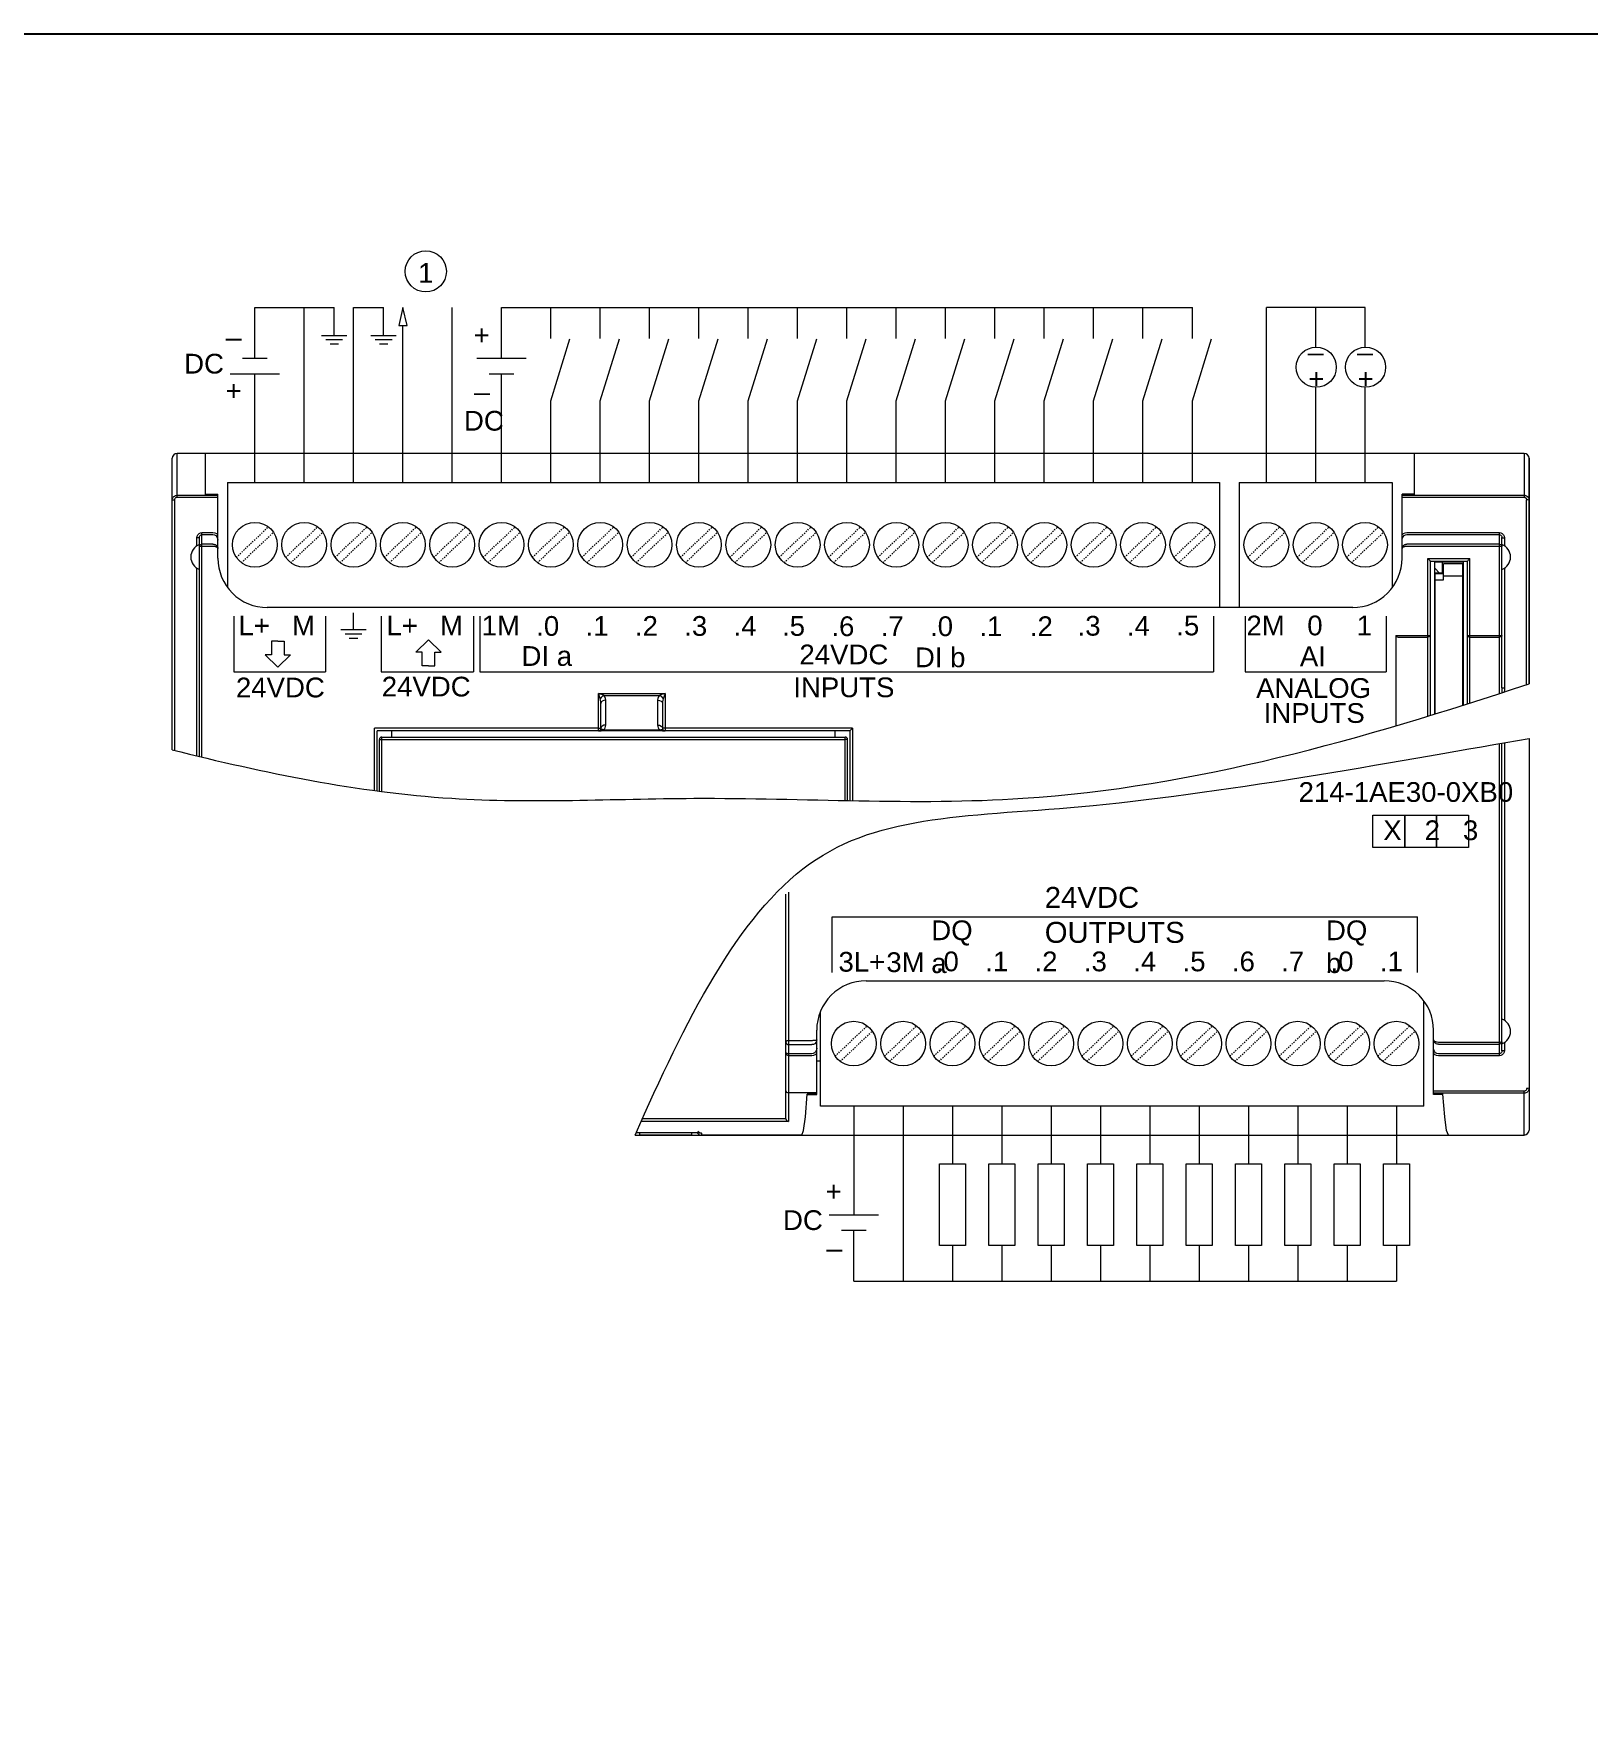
# Model space of a CAD drawing. Header units: inches. Extents: x 57 to 2760, y -193 to 2149.
# Drawn here: x 777.3 to 903.3, y 1878.4 to 2015.4 of the extents above; entities that cross this region are included whole.
import ezdxf

# ---------------------------------------------------------------- set-up
doc = ezdxf.new("R2010")
doc.units = ezdxf.units.IN
doc.header["$MEASUREMENT"] = 0
doc.linetypes.add('DOT', pattern=[0.2, 0.1, -0.1])
doc.layers.add('Wiring', color=7, linetype='Continuous')
doc.styles.get("Standard").update_dxf_attribs({"font": 'arial.ttf'})

msp = doc.modelspace()

# ---------------------------------------------------------------- linework, layer by layer
at = {"color": 7, "linetype": 'Continuous', "lineweight": 0}
for p, q in [((788.48332, 1957.34449), (788.48332, 1980.9751)), ((788.88332, 1977.82042), (788.88332, 1981.3751)), ((898.08332, 1981.3751), (788.88332, 1981.3751)), ((791.18332, 1978.05153), (791.18332, 1981.3751)), ((889.18332, 1978.05153), (889.18332, 1981.3751)), ((898.08332, 1981.3751), (898.08332, 1977.82042)), ((898.48332, 1980.9751), (898.48332, 1962.69975)), ((898.48332, 1962.69975), (898.48332, 1980.9751)), ((788.88333, 1977.98015), (792.18332, 1977.98015)), ((791.18332, 1978.07811), (792.18332, 1978.07811)), ((792.18332, 1978.05153), (791.18332, 1978.05153)), ((792.18332, 1972.8751), (792.18332, 1978.07811)), ((792.97332, 1979.0251), (792.97332, 1970.48849)), ((792.97332, 1979.0251), (873.39332, 1979.0251)), ((873.39332, 1979.0251), (873.39332, 1968.8751)), ((874.97332, 1979.0251), (874.97332, 1968.8751)), ((874.97332, 1979.0251), (887.39332, 1979.0251)), ((887.39332, 1979.0251), (887.39332, 1970.48849)), ((888.18332, 1972.8751), (888.18332, 1978.07811)), ((889.18332, 1978.07811), (888.18332, 1978.07811)), ((889.18332, 1978.05153), (888.18332, 1978.05153)), ((888.18332, 1977.98015), (898.08332, 1977.98015)), ((788.68332, 1957.29451), (788.68332, 1977.60332)), ((788.88332, 1977.82042), (792.18332, 1977.82042)), ((888.18332, 1977.82042), (898.08332, 1977.82042)), ((898.28332, 1962.63325), (898.28332, 1977.60332)), ((790.48332, 1973.87314), (790.48332, 1974.51761)), ((790.68332, 1956.80355), (790.68332, 1974.54776)), ((790.88332, 1956.75541), (790.88332, 1974.94908)), ((790.88332, 1974.94908), (791.78332, 1974.94908)), ((790.88332, 1974.7865), (791.78332, 1974.7865)), ((791.78332, 1974.01078), (790.88332, 1974.01078)), ((791.78332, 1973.83794), (790.88332, 1973.83794)), ((888.58332, 1974.94908), (896.08332, 1974.94908)), ((888.58332, 1974.7865), (896.08332, 1974.7865)), ((896.08332, 1974.01078), (888.58332, 1974.01078)), ((896.08332, 1973.83794), (888.58332, 1973.83985)), ((896.08332, 1961.9084), (896.08332, 1974.94908)), ((896.28332, 1962.37974), (896.28332, 1974.54776)), ((896.48332, 1974.51761), (896.48332, 1973.87314)), ((890.28332, 1972.84497), (893.68332, 1972.84497)), ((890.28332, 1960.06961), (890.28332, 1972.84497)), ((890.48332, 1966.79441), (890.48332, 1972.62609)), ((890.48332, 1972.6251), (893.48332, 1972.6251)), ((890.48332, 1972.6251), (893.48332, 1972.6251)), ((890.83332, 1972.5751), (890.78332, 1972.6251)), ((890.83332, 1972.5751), (893.13332, 1972.5751)), ((890.83332, 1960.23871), (890.83332, 1972.5751)), ((891.43332, 1972.5751), (891.43332, 1971.6751)), ((893.10832, 1972.4251), (891.55832, 1972.4251)), ((891.55832, 1971.1251), (891.55832, 1972.4251)), ((893.10832, 1960.95059), (893.10832, 1972.4251)), ((893.13332, 1972.5751), (893.18332, 1972.6251)), ((893.13332, 1972.5751), (893.13332, 1960.95852)), ((893.48332, 1961.06974), (893.48332, 1972.62609)), ((893.68332, 1961.13348), (893.68332, 1972.84497)), ((790.48332, 1956.85188), (790.48332, 1972.07707)), ((891.23332, 1971.6751), (890.83332, 1972.0751)), ((891.43332, 1971.6751), (890.83332, 1971.6751)), ((890.85832, 1971.6251), (891.55832, 1971.6251)), ((890.85832, 1971.6251), (891.55832, 1971.6251)), ((890.85832, 1960.24643), (890.85832, 1971.6251)), ((890.85832, 1971.1251), (891.55832, 1971.1251)), ((893.10832, 1971.4251), (891.55832, 1971.4251)), ((896.48332, 1972.07707), (896.48332, 1962.36174)), ((884.18332, 1968.8751), (796.18335, 1968.8751)), ((803.17982, 1967.08555), (803.17982, 1968.45055)), ((802.15607, 1967.08555), (804.20357, 1967.08555)), ((802.49732, 1966.7443), (803.86232, 1966.7443)), ((802.83857, 1966.40305), (803.52107, 1966.40305)), ((887.68332, 1966.60631), (887.68332, 1959.28757)), ((887.87647, 1966.61911), (890.27647, 1966.61911)), ((887.87647, 1966.48013), (890.27647, 1966.48013)), ((890.48332, 1960.13096), (890.48332, 1966.79441)), ((893.68332, 1966.61911), (896.08332, 1966.61911)), ((893.68332, 1966.48013), (896.08332, 1966.48013)), ((823.03332, 1958.8751), (823.03332, 1961.91143)), ((823.13959, 1961.59128), (823.03332, 1961.91143)), ((823.18188, 1961.86155), (823.03332, 1961.91143)), ((823.03332, 1961.91143), (828.43332, 1961.91143)), ((823.1816, 1961.463), (823.13959, 1961.59128)), ((823.30119, 1961.82077), (823.18188, 1961.86155)), ((823.39856, 1961.78688), (823.30119, 1961.82077)), ((823.47815, 1961.7586), (823.39856, 1961.78688)), ((823.47815, 1961.7586), (827.98849, 1961.7586)), ((828.06518, 1961.78586), (827.98849, 1961.7586)), ((828.16111, 1961.81927), (828.06518, 1961.78586)), ((828.28215, 1961.86067), (828.16111, 1961.81927)), ((828.43332, 1961.91143), (828.28215, 1961.86067)), ((828.36159, 1961.69589), (828.28504, 1961.463)), ((828.43332, 1961.91143), (828.36159, 1961.69589)), ((828.43332, 1961.91143), (828.43332, 1958.8751)), ((823.23332, 1959.0751), (823.23332, 1961.08913)), ((823.63332, 1959.35103), (823.63332, 1961.36506)), ((827.83332, 1961.36506), (827.83332, 1959.35103)), ((828.23332, 1961.08913), (828.23332, 1959.0751)), ((804.88332, 1954.03757), (804.88332, 1959.08862)), ((823.03332, 1959.08862), (804.88332, 1959.08862)), ((805.08332, 1954.0108), (805.08332, 1958.87556)), ((805.08332, 1954.0108), (805.08332, 1958.87556)), ((843.43332, 1958.8751), (805.08332, 1958.8751)), ((806.28332, 1958.3751), (806.28332, 1958.8751)), ((828.43332, 1958.8751), (823.03332, 1958.8751)), ((823.25145, 1958.97728), (823.17812, 1958.93714)), ((823.24631, 1958.88813), (823.30851, 1958.89738)), ((827.99894, 1958.93714), (823.46771, 1958.93714)), ((828.2152, 1958.97728), (828.28853, 1958.93714)), ((828.328, 1958.87821), (828.43332, 1958.8751)), ((843.63332, 1959.08862), (828.43332, 1959.08862)), ((842.23332, 1958.3751), (842.23332, 1958.8751)), ((843.43332, 1953.22167), (843.43332, 1958.87556)), ((843.63332, 1959.08862), (843.63332, 1953.21797)), ((805.28332, 1953.98444), (805.28332, 1958.1751)), ((805.48332, 1953.9585), (805.48332, 1958.3751)), ((805.48332, 1958.3751), (843.03332, 1958.3751)), ((805.48332, 1958.3751), (843.03332, 1958.3751)), ((805.48332, 1958.18819), (843.03332, 1958.18819)), ((843.03332, 1953.2293), (843.03332, 1958.3751)), ((843.23332, 1953.22545), (843.23332, 1958.1751)), ((896.08332, 1932.53944), (896.08332, 1957.84968)), ((896.28332, 1932.94076), (896.28332, 1957.88466)), ((896.48332, 1957.91961), (896.48332, 1935.41146)), ((898.48332, 1958.2675), (898.48332, 1929.91847)), ((838.23332, 1927.44712), (838.23332, 1945.63737)), ((838.43332, 1945.80731), (838.43332, 1927.21913)), ((844.73332, 1938.61342), (886.73329, 1938.61342)), ((889.94332, 1928.46342), (889.94332, 1937.00003)), ((841.03332, 1928.46342), (841.03332, 1936.13329)), ((840.73332, 1933.82842), (840.73332, 1934.61342)), ((840.73332, 1929.41042), (840.73332, 1934.61342)), ((890.73332, 1929.41042), (890.73332, 1934.61342)), ((838.43332, 1933.78787), (840.33332, 1933.78787)), ((838.43332, 1933.44205), (840.33332, 1933.44205)), ((840.33323, 1932.70202), (838.43332, 1932.70202)), ((891.13332, 1933.65059), (896.08332, 1933.65059)), ((891.13332, 1933.47775), (896.08332, 1933.47775)), ((896.08332, 1932.70202), (891.13332, 1932.70202)), ((896.48332, 1933.61539), (896.48332, 1932.97091)), ((840.33332, 1932.53944), (838.43332, 1932.53944)), ((840.73332, 1932.11342), (841.03332, 1932.11342)), ((896.08332, 1932.53944), (891.13332, 1932.53944)), ((840.73332, 1929.54162), (838.43332, 1929.54162)), ((839.81799, 1927.59515), (839.9649, 1929.437)), ((839.96132, 1929.41041), (840.73332, 1929.41041)), ((840.73332, 1929.437), (839.9649, 1929.437)), ((898.08332, 1929.6681), (890.73332, 1929.6681)), ((898.0833, 1929.50837), (890.73332, 1929.50837)), ((891.50175, 1929.437), (890.73332, 1929.437)), ((891.50532, 1929.41041), (890.73332, 1929.41041)), ((891.64865, 1927.59515), (891.50175, 1929.437)), ((898.08332, 1926.11342), (898.08332, 1929.6681)), ((838.43332, 1927.21913), (826.50138, 1927.21913)), ((838.23556, 1927.41692), (826.58958, 1927.41692)), ((889.94332, 1928.46342), (841.03332, 1928.46342)), ((826.01183, 1926.11342), (898.08332, 1926.11342)), ((826.33969, 1926.31919), (830.58332, 1926.31926)), ((826.38332, 1926.32009), (830.58332, 1926.32009)), ((826.38332, 1926.11342), (826.38332, 1926.32009)), ((830.58332, 1926.11342), (826.38332, 1926.11342)), ((830.58332, 1926.32009), (830.58332, 1926.11342)), ((831.38332, 1926.27161), (831.38332, 1926.11342)), ((839.51862, 1926.11342), (831.38332, 1926.11342))]:
    msp.add_line(p, q, dxfattribs=at)
at = {"linetype": 'DOT', "lineweight": 0}
for p, q in [((793.67747, 1972.95188), (796.27655, 1975.41392)), ((797.67747, 1972.95188), (800.27655, 1975.41392)), ((801.67747, 1972.95188), (804.27655, 1975.41392)), ((805.67747, 1972.95188), (808.27655, 1975.41392)), ((809.67747, 1972.95188), (812.27655, 1975.41392)), ((813.67747, 1972.95188), (816.27655, 1975.41392)), ((817.67747, 1972.95188), (820.27655, 1975.41392)), ((821.67747, 1972.95188), (824.27655, 1975.41392)), ((825.67747, 1972.95188), (828.27655, 1975.41392)), ((829.67747, 1972.95188), (832.27655, 1975.41392)), ((833.67747, 1972.95188), (836.27655, 1975.41392)), ((837.67747, 1972.95188), (840.27655, 1975.41392)), ((841.67747, 1972.95188), (844.27655, 1975.41392)), ((845.67747, 1972.95188), (848.27655, 1975.41392)), ((849.67747, 1972.95188), (852.27655, 1975.41392)), ((853.67747, 1972.95188), (856.27655, 1975.41392)), ((857.67747, 1972.95188), (860.27655, 1975.41392)), ((861.67747, 1972.95188), (864.27655, 1975.41392)), ((865.67747, 1972.95188), (868.27655, 1975.41392)), ((869.67747, 1972.95188), (872.27655, 1975.41392)), ((875.67747, 1972.95188), (878.27655, 1975.41392)), ((879.67747, 1972.95188), (882.27655, 1975.41392)), ((883.67747, 1972.95188), (886.27655, 1975.41392)), ((794.09009, 1972.51628), (796.68918, 1974.97833)), ((798.09009, 1972.51628), (800.68918, 1974.97833)), ((802.09009, 1972.51628), (804.68918, 1974.97833)), ((806.09009, 1972.51628), (808.68918, 1974.97833)), ((810.09009, 1972.51628), (812.68918, 1974.97833)), ((814.09009, 1972.51628), (816.68918, 1974.97833)), ((818.09009, 1972.51628), (820.68918, 1974.97833)), ((822.09009, 1972.51628), (824.68918, 1974.97833)), ((826.09009, 1972.51628), (828.68918, 1974.97833)), ((830.09009, 1972.51628), (832.68918, 1974.97833)), ((834.09009, 1972.51628), (836.68918, 1974.97833)), ((838.09009, 1972.51628), (840.68918, 1974.97833)), ((842.09009, 1972.51628), (844.68918, 1974.97833)), ((846.09009, 1972.51628), (848.68918, 1974.97833)), ((850.09009, 1972.51628), (852.68918, 1974.97833)), ((854.09009, 1972.51628), (856.68918, 1974.97833)), ((858.09009, 1972.51628), (860.68918, 1974.97833)), ((862.09009, 1972.51628), (864.68918, 1974.97833)), ((866.09009, 1972.51628), (868.68918, 1974.97833)), ((870.09009, 1972.51628), (872.68918, 1974.97833)), ((876.09009, 1972.51628), (878.68918, 1974.97833)), ((880.09009, 1972.51628), (882.68918, 1974.97833)), ((884.09009, 1972.51628), (886.68918, 1974.97833)), ((842.22747, 1932.5102), (844.82655, 1934.97224)), ((842.64009, 1932.0746), (845.23918, 1934.53665)), ((846.22747, 1932.5102), (848.82655, 1934.97224)), ((846.64009, 1932.0746), (849.23918, 1934.53665)), ((850.22747, 1932.5102), (852.82655, 1934.97224)), ((850.64009, 1932.0746), (853.23918, 1934.53665)), ((854.22747, 1932.5102), (856.82655, 1934.97224)), ((854.64009, 1932.0746), (857.23918, 1934.53665)), ((858.22747, 1932.5102), (860.82655, 1934.97224)), ((858.64009, 1932.0746), (861.23918, 1934.53665)), ((862.22747, 1932.5102), (864.82655, 1934.97224)), ((862.64009, 1932.0746), (865.23918, 1934.53665)), ((866.22747, 1932.5102), (868.82655, 1934.97224)), ((866.64009, 1932.0746), (869.23918, 1934.53665)), ((870.22747, 1932.5102), (872.82655, 1934.97224)), ((870.64009, 1932.0746), (873.23918, 1934.53665)), ((874.22747, 1932.5102), (876.82655, 1934.97224)), ((874.64009, 1932.0746), (877.23918, 1934.53665)), ((878.22747, 1932.5102), (880.82655, 1934.97224)), ((878.64009, 1932.0746), (881.23918, 1934.53665)), ((882.22747, 1932.5102), (884.82655, 1934.97224)), ((882.64009, 1932.0746), (885.23918, 1934.53665)), ((886.22747, 1932.5102), (888.82655, 1934.97224)), ((886.64009, 1932.0746), (889.23918, 1934.53665))]:
    msp.add_line(p, q, dxfattribs=at)
at = {"lineweight": 0}
for p, q in [((793.46832, 1968.16888), (793.46832, 1963.65529)), ((800.89832, 1968.16888), (800.89832, 1963.65529)), ((805.42357, 1968.16928), (805.42357, 1963.6557)), ((812.89832, 1968.16928), (812.89832, 1963.6557)), ((813.42357, 1968.16928), (813.42357, 1963.6557)), ((872.89832, 1968.16928), (872.89832, 1963.6557)), ((875.46832, 1968.16888), (875.46832, 1963.65529)), ((886.89832, 1968.16888), (886.89832, 1963.65529)), ((797.03793, 1966.15089), (796.52388, 1966.15089)), ((796.52388, 1966.15089), (796.52388, 1965.0325)), ((797.03792, 1966.15089), (797.55197, 1966.15089)), ((797.55197, 1966.15089), (797.55197, 1965.0325)), ((808.23103, 1965.26206), (809.25914, 1966.25954)), ((810.28724, 1965.26206), (809.25914, 1966.25954)), ((796.52388, 1965.0325), (796.00982, 1965.0325)), ((796.00982, 1965.0325), (797.03792, 1964.03502)), ((798.06603, 1965.0325), (797.03792, 1964.03502)), ((797.55197, 1965.0325), (798.06603, 1965.0325)), ((808.74509, 1965.26206), (808.23103, 1965.26206)), ((808.74509, 1964.14367), (808.74509, 1965.26206)), ((809.77318, 1965.26206), (810.28724, 1965.26206)), ((809.77318, 1964.14367), (809.77318, 1965.26206)), ((793.46832, 1963.65529), (800.89832, 1963.65529)), ((805.42357, 1963.6557), (812.89832, 1963.6557)), ((809.25914, 1964.14367), (808.74509, 1964.14367)), ((809.25913, 1964.14367), (809.77318, 1964.14367)), ((813.42357, 1963.6557), (872.89832, 1963.6557)), ((875.46832, 1963.65529), (886.89832, 1963.65529)), ((841.97357, 1943.80142), (889.44832, 1943.80142)), ((841.97357, 1939.28783), (841.97357, 1943.80142)), ((889.44832, 1939.28783), (889.44832, 1943.80142)), ((898.48332, 1929.91847), (898.48332, 1926.51342))]:
    msp.add_line(p, q, dxfattribs=at)
msp.add_lwpolyline([(60.46636, 2015.39461), (1098.54819, 2015.39461), (1098.54819, 1083.9003), (60.46636, 1083.9003)], close=True)
at = {"color": 7, "linetype": 'Continuous', "lineweight": 0}
for points in [[(788.48332, 1977.57006), (788.48784, 1977.63151), (788.50262, 1977.69588), (788.52884, 1977.76005), (788.56673, 1977.8207), (788.61551, 1977.87466), (788.6737, 1977.91933), (788.73942, 1977.95269), (788.8102, 1977.97324), (788.88333, 1977.98015)], [(898.08332, 1977.98015), (898.12802, 1977.97758), (898.1713, 1977.97011), (898.21447, 1977.95748), (898.25813, 1977.93892), (898.30232, 1977.91322), (898.3465, 1977.87888), (898.38914, 1977.83439), (898.42733, 1977.77931), (898.45748, 1977.71507), (898.47673, 1977.64419), (898.48332, 1977.57006)], [(788.48332, 1977.57006), (788.51012, 1977.58669), (788.58332, 1977.59886), (788.68332, 1977.60332)], [(788.68332, 1977.60332), (788.68558, 1977.63585), (788.69296, 1977.66992), (788.70608, 1977.70389), (788.72502, 1977.736), (788.7494, 1977.76457), (788.7785, 1977.78822), (788.81136, 1977.80588), (788.84676, 1977.81676), (788.88332, 1977.82042)], [(898.08332, 1977.82042), (898.10567, 1977.81906), (898.12731, 1977.81511), (898.1489, 1977.80842), (898.17073, 1977.79859), (898.19282, 1977.78499), (898.21491, 1977.76681), (898.23623, 1977.74326), (898.25532, 1977.71412), (898.27039, 1977.68011), (898.28002, 1977.64259), (898.28332, 1977.60332)], [(898.48332, 1977.57006), (898.45653, 1977.58669), (898.38332, 1977.59886), (898.28332, 1977.60332)], [(790.48332, 1974.51761), (790.50502, 1974.65776), (790.56604, 1974.78034), (790.65669, 1974.8731), (790.76542, 1974.92986), (790.88332, 1974.94908)], [(790.68332, 1974.54779), (790.65652, 1974.5327), (790.58332, 1974.52166), (790.48332, 1974.51761)], [(790.68332, 1974.54776), (790.69415, 1974.62525), (790.72468, 1974.69312), (790.77006, 1974.74451), (790.82447, 1974.77592), (790.88332, 1974.7865)], [(790.68332, 1973.8176), (790.69855, 1973.89153), (790.7419, 1973.9542), (790.80678, 1973.99608), (790.88332, 1974.01078)], [(790.88332, 1973.83794), (790.80654, 1973.83638), (790.74127, 1973.83192), (790.69819, 1973.82529), (790.68332, 1973.8176)], [(791.78332, 1974.94908), (791.92588, 1974.93054), (792.06142, 1974.87531), (792.18332, 1974.78425)], [(791.78332, 1974.7865), (791.90079, 1974.76645), (792.0098, 1974.70658), (792.10048, 1974.60886), (792.16161, 1974.47959), (792.18332, 1974.33194)], [(791.78334, 1974.01078), (791.85026, 1974.00584), (791.90892, 1973.99305), (791.9592, 1973.97506), (792.002, 1973.95373), (792.03863, 1973.93006), (792.07036, 1973.90434), (792.09837, 1973.87617), (792.12313, 1973.84511), (792.14413, 1973.81148), (792.16088, 1973.77591), (792.17305, 1973.73906), (792.18056, 1973.70121), (792.18332, 1973.66005)], [(792.18332, 1973.66007), (792.18056, 1973.68094), (792.17305, 1973.70013), (792.16089, 1973.71881), (792.14414, 1973.73684), (792.12314, 1973.7539), (792.09839, 1973.76965), (792.07038, 1973.78393), (792.03866, 1973.79698), (792.00204, 1973.80899), (791.95925, 1973.81981), (791.90898, 1973.82893), (791.85034, 1973.83542), (791.78343, 1973.83793)], [(888.18332, 1974.78425), (888.30492, 1974.87514), (888.44007, 1974.93036), (888.58332, 1974.94908)], [(888.18332, 1974.33194), (888.20504, 1974.47961), (888.26608, 1974.60873), (888.35678, 1974.70653), (888.46536, 1974.76627), (888.58332, 1974.7865)], [(888.18332, 1973.66005), (888.18606, 1973.70108), (888.19417, 1973.74123), (888.20743, 1973.78001), (888.22553, 1973.81689), (888.24809, 1973.85142), (888.2747, 1973.88319), (888.30497, 1973.91195), (888.33864, 1973.93752), (888.3752, 1973.95958), (888.41403, 1973.97782), (888.45442, 1973.99207), (888.4958, 1974.00228), (888.53846, 1974.00857), (888.58332, 1974.01078)], [(888.58332, 1973.83794), (888.53846, 1973.83682), (888.4958, 1973.83363), (888.45442, 1973.82845), (888.41403, 1973.82122), (888.37521, 1973.81196), (888.33864, 1973.80077), (888.30497, 1973.7878), (888.2747, 1973.77322), (888.2481, 1973.75711), (888.22553, 1973.7396), (888.20743, 1973.72089), (888.19417, 1973.70123), (888.18606, 1973.68087), (888.18332, 1973.66008)], [(896.08332, 1974.94908), (896.20121, 1974.92986), (896.31001, 1974.87306), (896.40062, 1974.78031), (896.46164, 1974.65769), (896.48332, 1974.51761)], [(896.08332, 1974.7865), (896.14218, 1974.77592), (896.19663, 1974.74448), (896.24198, 1974.6931), (896.2725, 1974.6252), (896.28332, 1974.54776)], [(896.08332, 1974.01078), (896.1589, 1973.99646), (896.22381, 1973.95509), (896.26799, 1973.89177), (896.28332, 1973.8176)], [(896.28332, 1973.8176), (896.26799, 1973.82541), (896.22381, 1973.83207), (896.1589, 1973.83643), (896.08332, 1973.83794)], [(896.28332, 1974.54779), (896.31012, 1974.5327), (896.38332, 1974.52166), (896.48332, 1974.51761)], [(890.48332, 1972.62609), (890.4685, 1972.64832), (890.43339, 1972.68889), (890.38721, 1972.73868), (890.3356, 1972.79225), (890.28332, 1972.84497)], [(893.48332, 1972.62609), (893.49814, 1972.64832), (893.53326, 1972.68889), (893.57943, 1972.73868), (893.63105, 1972.79225), (893.68332, 1972.84497)], [(887.67647, 1966.60223), (887.68042, 1966.60555), (887.69379, 1966.60907), (887.71885, 1966.61258), (887.75743, 1966.61579), (887.81042, 1966.61839), (887.87647, 1966.61911)], [(887.67647, 1966.60223), (887.69125, 1966.55616), (887.73434, 1966.51633), (887.79953, 1966.48953), (887.87647, 1966.48013)], [(890.27647, 1966.61911), (890.31602, 1966.61873), (890.35786, 1966.61767), (890.39954, 1966.61562), (890.43713, 1966.61235), (890.4652, 1966.60785), (890.47647, 1966.60223)], [(890.47647, 1966.60223), (890.46168, 1966.55616), (890.4186, 1966.51633), (890.3534, 1966.48953), (890.27647, 1966.48013)], [(893.48332, 1966.60223), (893.48727, 1966.60555), (893.50065, 1966.60907), (893.52571, 1966.61258), (893.56428, 1966.61579), (893.61728, 1966.61839), (893.68332, 1966.61911)], [(893.48332, 1966.60223), (893.49811, 1966.55616), (893.54119, 1966.51633), (893.60639, 1966.48953), (893.68332, 1966.48013)], [(896.08332, 1966.61911), (896.12287, 1966.61873), (896.16472, 1966.61767), (896.20639, 1966.61562), (896.24398, 1966.61235), (896.27206, 1966.60785), (896.28332, 1966.60223)], [(896.28332, 1966.60223), (896.26854, 1966.55616), (896.22545, 1966.51633), (896.16026, 1966.48953), (896.08332, 1966.48013)], [(823.47815, 1961.7586), (823.35871, 1961.68215), (823.25525, 1961.57902), (823.1816, 1961.463)], [(823.23332, 1961.08913), (823.22672, 1961.23124), (823.20881, 1961.35651), (823.1816, 1961.463)], [(823.63332, 1961.36506), (823.61353, 1961.51451), (823.5598, 1961.64641), (823.47815, 1961.7586)], [(827.98849, 1961.7586), (827.9066, 1961.64603), (827.85283, 1961.51352), (827.83332, 1961.36506)], [(827.98849, 1961.7586), (828.10793, 1961.68215), (828.21139, 1961.57902), (828.28504, 1961.463)], [(828.28504, 1961.463), (828.25776, 1961.35618), (828.23984, 1961.23026), (828.23332, 1961.08914)], [(896.28332, 1962.37974), (896.28162, 1962.19604), (896.27637, 1961.99541), (896.27537, 1961.97116)], [(896.28332, 1962.37974), (896.31012, 1962.37074), (896.38332, 1962.36415), (896.48332, 1962.36174)], [(896.48332, 1962.36174), (896.4804, 1962.1875), (896.47312, 1962.03589)], [(823.63332, 1961.36506), (823.48026, 1961.34406), (823.35049, 1961.28425), (823.26377, 1961.19473), (823.23332, 1961.08913)], [(827.83332, 1961.36506), (827.98639, 1961.34406), (828.11616, 1961.28424), (828.20287, 1961.19472), (828.23332, 1961.08913)], [(823.03332, 1959.08862), (823.10762, 1959.08765), (823.17276, 1959.08479), (823.2178, 1959.08032), (823.23332, 1959.0751)], [(823.03332, 1958.8751), (823.10849, 1958.87668), (823.17959, 1958.88114), (823.24631, 1958.88813)], [(823.63332, 1959.35103), (823.48025, 1959.33003), (823.35048, 1959.27022), (823.26377, 1959.1807), (823.23332, 1959.0751)], [(823.4677, 1958.93715), (823.35225, 1958.97729), (823.25145, 1958.97728)], [(823.30851, 1958.89738), (823.36617, 1958.9087), (823.4193, 1958.92198), (823.46771, 1958.93714)], [(823.46771, 1958.93714), (823.53382, 1959.0201), (823.58579, 1959.11698), (823.62044, 1959.22737), (823.63332, 1959.35103)], [(827.83332, 1959.35103), (827.8462, 1959.22737), (827.88085, 1959.11697), (827.93283, 1959.02009), (827.99894, 1958.93714)], [(827.83332, 1959.35103), (827.98639, 1959.33003), (828.11616, 1959.27022), (828.20287, 1959.1807), (828.23332, 1959.0751)], [(827.99893, 1958.93714), (828.06082, 1958.91831), (828.14158, 1958.90034)], [(827.99894, 1958.93714), (828.1144, 1958.97728), (828.2152, 1958.97728)], [(828.14158, 1958.90034), (828.23075, 1958.88685), (828.328, 1958.87821)], [(828.43332, 1959.08862), (828.35902, 1959.08765), (828.29388, 1959.08479), (828.24884, 1959.08032), (828.23332, 1959.0751)], [(843.43332, 1958.87556), (843.44814, 1958.89543), (843.48326, 1958.93429), (843.52943, 1958.98298), (843.58105, 1959.03598), (843.63332, 1959.08862)], [(805.28332, 1958.1751), (805.30902, 1958.18152), (805.38234, 1958.1864), (805.48332, 1958.18819)], [(843.23332, 1958.1751), (843.20762, 1958.18152), (843.1343, 1958.1864), (843.03332, 1958.18819)], [(838.23332, 1933.67093), (838.23627, 1933.69092), (838.24418, 1933.7089), (838.25576, 1933.72473), (838.26996, 1933.73837), (838.28597, 1933.74999), (838.30396, 1933.76011), (838.32386, 1933.7688), (838.34513, 1933.77588), (838.36717, 1933.78127), (838.3894, 1933.785), (838.41136, 1933.78715), (838.43332, 1933.78787)], [(838.23332, 1933.67093), (838.23627, 1933.63178), (838.24418, 1933.59656), (838.25576, 1933.5656), (838.26996, 1933.53889), (838.28598, 1933.51617), (838.30397, 1933.49637), (838.32387, 1933.47937), (838.34513, 1933.46551), (838.36716, 1933.45494), (838.3894, 1933.44764), (838.41136, 1933.44344), (838.43332, 1933.44205)], [(838.43332, 1932.70202), (838.38048, 1932.70648), (838.33757, 1932.71737), (838.30571, 1932.73094), (838.28267, 1932.74504), (838.26553, 1932.75931), (838.25222, 1932.77437), (838.24222, 1932.79062), (838.23571, 1932.80831), (838.23332, 1932.82768)], [(838.43332, 1932.53944), (838.38047, 1932.54969), (838.33757, 1932.57459), (838.30571, 1932.6057), (838.28267, 1932.63804), (838.26553, 1932.67077), (838.25222, 1932.70532), (838.24222, 1932.7426), (838.23571, 1932.78321), (838.23332, 1932.82768)], [(840.73332, 1933.15649), (840.71162, 1933.00897), (840.65058, 1932.87982), (840.55987, 1932.78201), (840.45133, 1932.72227), (840.33323, 1932.70202)], [(840.33332, 1933.78787), (840.39189, 1933.78831), (840.45518, 1933.7898), (840.52079, 1933.7926), (840.58538, 1933.79693), (840.6445, 1933.80294), (840.69218, 1933.81051), (840.72288, 1933.81922), (840.73332, 1933.82842)], [(840.73332, 1933.82842), (840.71403, 1933.70988), (840.65747, 1933.60205), (840.56884, 1933.51613), (840.45721, 1933.46105), (840.33332, 1933.44205)], [(840.73332, 1932.70428), (840.61178, 1932.61343), (840.4767, 1932.5582), (840.33332, 1932.53944)], [(891.13338, 1933.47775), (891.03766, 1933.48792), (890.95766, 1933.51337), (890.89346, 1933.54779), (890.84357, 1933.58666), (890.80575, 1933.62718), (890.77773, 1933.66783), (890.7577, 1933.70787), (890.7442, 1933.74718), (890.73622, 1933.7863), (890.73332, 1933.82848)], [(890.73332, 1933.82845), (890.73622, 1933.80707), (890.74421, 1933.78723), (890.75771, 1933.76729), (890.77775, 1933.74699), (890.80578, 1933.72636), (890.84363, 1933.70581), (890.89355, 1933.68609), (890.95778, 1933.66863), (891.03782, 1933.65573), (891.13359, 1933.65058)], [(891.13332, 1932.70202), (891.01585, 1932.72208), (890.90684, 1932.78195), (890.81616, 1932.87967), (890.75503, 1933.00893), (890.73332, 1933.15659)], [(891.13332, 1932.53944), (890.99076, 1932.55798), (890.85522, 1932.61322), (890.73332, 1932.70428)], [(896.08332, 1933.65059), (896.16011, 1933.65215), (896.22537, 1933.65661), (896.26846, 1933.66323), (896.28332, 1933.67093)], [(896.28332, 1933.67093), (896.2681, 1933.597), (896.22474, 1933.53433), (896.15986, 1933.49245), (896.08332, 1933.47775)], [(896.48332, 1932.97091), (896.46162, 1932.83076), (896.4006, 1932.70819), (896.30995, 1932.61543), (896.20122, 1932.55867), (896.08332, 1932.53944)], [(896.28332, 1932.94076), (896.27249, 1932.86328), (896.24196, 1932.7954), (896.19659, 1932.74402), (896.14217, 1932.7126), (896.08332, 1932.70202)], [(896.28332, 1932.94074), (896.31012, 1932.95583), (896.38332, 1932.96687), (896.48332, 1932.97091)], [(898.48332, 1929.91847), (898.47885, 1929.85734), (898.46418, 1929.79315), (898.43807, 1929.72901), (898.40026, 1929.66829), (898.35149, 1929.6142), (898.29326, 1929.56941), (898.22746, 1929.53593), (898.15655, 1929.51531), (898.0833, 1929.50837)], [(898.48332, 1929.91847), (898.45653, 1929.90184), (898.38332, 1929.88967), (898.28332, 1929.88521)], [(838.23332, 1929.70158), (838.24614, 1929.64521), (838.28538, 1929.59392), (838.34972, 1929.55626), (838.43332, 1929.54162)], [(898.28332, 1929.88521), (898.28109, 1929.85285), (898.27376, 1929.81887), (898.2607, 1929.78491), (898.24179, 1929.75276), (898.21741, 1929.72413), (898.18829, 1929.70041), (898.15539, 1929.68269), (898.11993, 1929.67177), (898.08332, 1929.6681)], [(838.23556, 1927.41692), (838.23432, 1927.42694), (838.23357, 1927.43702), (838.23332, 1927.44712)], [(838.23556, 1927.41692), (838.26506, 1927.33511), (838.3142, 1927.27579), (838.37249, 1927.23755), (838.43332, 1927.21913)], [(839.51862, 1926.11342), (839.66887, 1926.48455), (839.81799, 1927.59515)], [(891.94802, 1926.11342), (891.79778, 1926.48455), (891.64865, 1927.59515)], [(826.10106, 1926.31586), (826.21529, 1926.31807), (826.33969, 1926.31919)], [(826.10127, 1926.31634), (826.17638, 1926.31833), (826.38332, 1926.32009)], [(830.58332, 1926.32009), (830.79014, 1926.31833), (830.98225, 1926.31325), (831.14774, 1926.30529)], [(830.58332, 1926.31926), (830.6196, 1926.3192), (830.74943, 1926.31812), (830.86917, 1926.31575), (830.97615, 1926.31242), (831.06855, 1926.30835), (831.14526, 1926.30388), (831.205, 1926.2993), (831.24731, 1926.29509), (831.26965, 1926.29216), (831.27284, 1926.29163)], [(831.38332, 1926.27161), (831.23025, 1926.30201), (831.10048, 1926.38858)], [(831.14774, 1926.30529), (831.27542, 1926.29511), (831.35587, 1926.28358), (831.38332, 1926.27161)]]:
    msp.add_lwpolyline(points, dxfattribs=at)
at = {"lineweight": 0}
for points in [[(885.82134, 1952.04113), (888.40477, 1952.04113), (888.40477, 1949.43597), (885.82134, 1949.43597)], [(888.40477, 1952.04113), (890.9882, 1952.04113), (890.9882, 1949.43597), (888.40477, 1949.43597)], [(890.9882, 1952.04113), (893.57163, 1952.04113), (893.57163, 1949.43597), (890.9882, 1949.43597)]]:
    msp.add_lwpolyline(points, close=True, dxfattribs=at)
at = {"color": 7, "linetype": 'Continuous', "lineweight": 0}
for centre in [(795.18332, 1973.9651), (799.18332, 1973.9651), (803.18332, 1973.9651), (807.18332, 1973.9651), (811.18332, 1973.9651), (815.18332, 1973.9651), (819.18332, 1973.9651), (823.18332, 1973.9651), (827.18332, 1973.9651), (831.18332, 1973.9651), (835.18332, 1973.9651), (839.18332, 1973.9651), (843.18332, 1973.9651), (847.18332, 1973.9651), (851.18332, 1973.9651), (855.18332, 1973.9651), (859.18332, 1973.9651), (863.18332, 1973.9651), (867.18332, 1973.9651), (871.18332, 1973.9651), (877.18332, 1973.9651), (881.18332, 1973.9651), (885.18332, 1973.9651), (843.73332, 1933.52342), (847.73332, 1933.52342), (851.73332, 1933.52342), (855.73332, 1933.52342), (859.73332, 1933.52342), (863.73332, 1933.52342), (867.73332, 1933.52342), (871.73332, 1933.52342), (875.73332, 1933.52342), (879.73332, 1933.52342), (883.73332, 1933.52342), (887.73332, 1933.52342)]:
    msp.add_circle(centre, 1.815, dxfattribs=at)
for centre, radius, start, end in [((788.88332, 1980.9751), 0.4, 90, 180), ((898.08332, 1980.9751), 0.4, 0, 90), ((791.04761, 1972.9751), 1.06429, 110.0159596, 249.9840404), ((895.91904, 1972.9751), 1.06429, 290.0159596, 69.9840404), ((796.18332, 1972.8751), 4, 179.999896, 270.0003844), ((884.18332, 1972.8751), 4, 269.9999932, 0.0005115), ((823.03332, 1959.0751), 0.2, 270, 0), ((828.43332, 1959.0751), 0.2, 180, 270), ((805.48332, 1958.1751), 0.2, 90, 180), ((805.48332, 1958.1751), 0.2, 90, 180), ((843.03332, 1958.1751), 0.2, 0, 90), ((844.73332, 1934.61342), 4, 89.9999932, 180.0005115), ((886.73332, 1934.61342), 4, 359.999896, 90.0003844), ((895.91904, 1934.51342), 1.06429, 290.0159596, 69.9840404), ((831.38332, 1926.51342), 0.4, 210.9748609, 270), ((831.38332, 1926.51342), 0.4, 210.9748609, 270), ((898.08332, 1926.51342), 0.4, 270, 0), ((898.08332, 1926.51342), 0.4, 270, 0)]:
    msp.add_arc(centre, radius, start, end, dxfattribs=at)
at = {"lineweight": 0}
for points, knots in [([(788.48332, 1957.34449), (795.98696, 1955.4667), (809.92667, 1952.55145), (833.12165, 1953.90051), (862.7808, 1951.86324), (884.96558, 1958.20191), (898.48332, 1962.69975)], [8.83988351, 8.83988351, 8.83988351, 8.83988351, 31.890789672, 51.510490879, 78.200353381, 120.382521872, 120.382521872, 120.382521872, 120.382521872]), ([(826.01183, 1926.11342), (830.03145, 1935.24092), (838.59602, 1952.55615), (861.35584, 1951.51099), (888.71713, 1956.57837), (898.48332, 1958.2675)], [2.836490217, 2.836490217, 2.836490217, 2.836490217, 29.896980221, 56.775658673, 86.872323449, 86.872323449, 86.872323449, 86.872323449])]:
    msp.add_open_spline(points, degree=3, knots=knots, dxfattribs=at)
at = {"layer": 'Wiring', "lineweight": 15}
for p, q in [((795.18332, 1993.2155), (799.18332, 1993.2155)), ((795.18332, 1989.09178), (795.18332, 1993.2155)), ((799.18332, 1993.2155), (801.61701, 1993.2155)), ((799.18332, 1979.0251), (799.18332, 1993.2155)), ((803.18332, 1993.2155), (805.61701, 1993.2155)), ((803.18332, 1979.0251), (803.18332, 1993.2155)), ((807.18332, 1993.2155), (806.85493, 1991.74462)), ((807.53522, 1991.74462), (807.18332, 1993.2155)), ((811.18332, 1985.49209), (811.18332, 1993.2155)), ((815.18332, 1993.2155), (871.18332, 1993.2155)), ((815.18332, 1989.09178), (815.18332, 1993.2155)), ((819.18332, 1990.691), (819.18332, 1993.2155)), ((823.18332, 1990.691), (823.18332, 1993.2155)), ((827.18332, 1990.691), (827.18332, 1993.2155)), ((831.18332, 1990.691), (831.18332, 1993.2155)), ((835.18332, 1990.691), (835.18332, 1993.2155)), ((839.18332, 1990.691), (839.18332, 1993.2155)), ((843.18332, 1990.691), (843.18332, 1993.2155)), ((847.18332, 1990.691), (847.18332, 1993.2155)), ((851.18332, 1990.691), (851.18332, 1993.2155)), ((855.18332, 1990.691), (855.18332, 1993.2155)), ((859.18332, 1990.691), (859.18332, 1993.2155)), ((863.18332, 1990.691), (863.18332, 1993.2155)), ((867.18332, 1990.691), (867.18332, 1993.2155)), ((871.18332, 1990.691), (871.18332, 1993.2155)), ((885.18332, 1993.2155), (877.18332, 1993.2155)), ((877.18332, 1979.0251), (877.18332, 1993.2155)), ((881.18332, 1989.99103), (881.18332, 1993.2155)), ((885.18332, 1989.99103), (885.18332, 1993.2155)), ((806.85493, 1991.74462), (807.53522, 1991.74462)), ((807.18332, 1979.0251), (807.18332, 1991.74462)), ((819.18332, 1985.62598), (820.72926, 1990.66915)), ((823.18332, 1985.62598), (824.72926, 1990.66915)), ((827.18332, 1985.62598), (828.72926, 1990.66915)), ((831.18332, 1985.62598), (832.72926, 1990.66915)), ((835.18332, 1985.62598), (836.72926, 1990.66915)), ((839.18332, 1985.62598), (840.72926, 1990.66915)), ((843.18332, 1985.62598), (844.72926, 1990.66915)), ((847.18332, 1985.62598), (848.72926, 1990.66915)), ((851.18332, 1985.62598), (852.72926, 1990.66915)), ((855.18332, 1985.62598), (856.72926, 1990.66915)), ((859.18332, 1985.62598), (860.72926, 1990.66915)), ((863.18332, 1985.62598), (864.72926, 1990.66915)), ((867.18332, 1985.62598), (868.72926, 1990.66915)), ((871.18332, 1985.62598), (872.72926, 1990.66915)), ((794.18332, 1989.09178), (796.18332, 1989.09178)), ((813.18332, 1989.09178), (817.18332, 1989.09178)), ((793.18332, 1987.83444), (797.18332, 1987.83444)), ((795.18332, 1979.0251), (795.18332, 1987.83444)), ((814.18332, 1987.83444), (816.18332, 1987.83444)), ((815.18332, 1979.0251), (815.18332, 1987.83444)), ((881.18332, 1979.0251), (881.18332, 1986.73535)), ((885.18332, 1979.0251), (885.18332, 1986.73535)), ((811.18332, 1979.0251), (811.18332, 1985.49209)), ((819.18332, 1979.0251), (819.18332, 1985.62598)), ((823.18332, 1979.0251), (823.18332, 1985.62598)), ((827.18332, 1979.0251), (827.18332, 1985.62598)), ((831.18332, 1979.0251), (831.18332, 1985.62598)), ((835.18332, 1979.0251), (835.18332, 1985.62598)), ((839.18332, 1979.0251), (839.18332, 1985.62598)), ((843.18332, 1979.0251), (843.18332, 1985.62598)), ((847.18332, 1979.0251), (847.18332, 1985.62598)), ((851.18332, 1979.0251), (851.18332, 1985.62598)), ((855.18332, 1979.0251), (855.18332, 1985.62598)), ((859.18332, 1979.0251), (859.18332, 1985.62598)), ((863.18332, 1979.0251), (863.18332, 1985.62598)), ((867.18332, 1979.0251), (867.18332, 1985.62598)), ((871.18332, 1979.0251), (871.18332, 1985.62598)), ((843.73332, 1928.46342), (843.73332, 1919.65409)), ((847.73332, 1928.46342), (847.73332, 1914.27302)), ((851.73332, 1928.46342), (851.73332, 1923.77709)), ((855.73332, 1928.46342), (855.73332, 1923.77709)), ((859.73332, 1928.46342), (859.73332, 1923.77709)), ((863.73332, 1928.46342), (863.73332, 1923.77709)), ((867.73332, 1928.46342), (867.73332, 1923.77709)), ((871.73332, 1928.46342), (871.73332, 1923.77709)), ((875.73332, 1928.46342), (875.73332, 1923.77709)), ((879.73332, 1928.46342), (879.73332, 1923.77709)), ((883.73332, 1928.46342), (883.73332, 1923.77709)), ((887.73332, 1928.46342), (887.73332, 1923.77709)), ((841.73332, 1919.65409), (845.73332, 1919.65409)), ((842.73332, 1918.39675), (844.73332, 1918.39675)), ((843.73332, 1914.27302), (843.73332, 1918.39675)), ((851.73332, 1917.15844), (851.73332, 1914.27302)), ((855.73332, 1917.15844), (855.73332, 1914.27302)), ((859.73332, 1917.15844), (859.73332, 1914.27302)), ((863.73332, 1917.15844), (863.73332, 1914.27302)), ((867.73332, 1917.15844), (867.73332, 1914.27302)), ((871.73332, 1917.15844), (871.73332, 1914.27302)), ((875.73332, 1917.15844), (875.73332, 1914.27302)), ((879.73332, 1917.15844), (879.73332, 1914.27302)), ((883.73332, 1917.15844), (883.73332, 1914.27302)), ((887.73332, 1917.15844), (887.73332, 1914.27302)), ((843.73332, 1914.27302), (887.73332, 1914.27302))]:
    msp.add_line(p, q, dxfattribs=at)
at = {"layer": 'Wiring', "color": 7, "lineweight": 15}
for p, q in [((801.61701, 1990.93954), (801.61701, 1993.2155)), ((805.61701, 1990.93954), (805.61701, 1993.2155)), ((800.59326, 1990.93954), (802.64076, 1990.93954)), ((800.93451, 1990.59829), (802.29951, 1990.59829)), ((801.27576, 1990.25704), (801.95826, 1990.25704)), ((804.59326, 1990.93954), (806.64076, 1990.93954)), ((804.93451, 1990.59829), (806.29951, 1990.59829)), ((805.27576, 1990.25704), (805.95826, 1990.25704))]:
    msp.add_line(p, q, dxfattribs=at)
at = {"layer": 'Wiring', "lineweight": 15}
for points in [[(850.68336, 1923.77709), (852.78329, 1923.77709), (852.78329, 1917.15844), (850.68336, 1917.15844)], [(854.68336, 1923.77709), (856.78329, 1923.77709), (856.78329, 1917.15844), (854.68336, 1917.15844)], [(858.68336, 1923.77709), (860.78329, 1923.77709), (860.78329, 1917.15844), (858.68336, 1917.15844)], [(862.68336, 1923.77709), (864.78329, 1923.77709), (864.78329, 1917.15844), (862.68336, 1917.15844)], [(866.68336, 1923.77709), (868.78329, 1923.77709), (868.78329, 1917.15844), (866.68336, 1917.15844)], [(870.68336, 1923.77709), (872.78329, 1923.77709), (872.78329, 1917.15844), (870.68336, 1917.15844)], [(874.68336, 1923.77709), (876.78329, 1923.77709), (876.78329, 1917.15844), (874.68336, 1917.15844)], [(878.68336, 1923.77709), (880.78329, 1923.77709), (880.78329, 1917.15844), (878.68336, 1917.15844)], [(882.68336, 1923.77709), (884.78329, 1923.77709), (884.78329, 1917.15844), (882.68336, 1917.15844)], [(886.68336, 1923.77709), (888.78329, 1923.77709), (888.78329, 1917.15844), (886.68336, 1917.15844)]]:
    msp.add_lwpolyline(points, close=True, dxfattribs=at)
msp.add_circle((809.04135, 1996.13181), 1.66853, dxfattribs=at)
at = {"layer": 'Wiring', "color": 7, "lineweight": 15}
for centre in [(881.22588, 1988.36319), (885.22588, 1988.36319)]:
    msp.add_circle(centre, 1.6284, dxfattribs=at)

# ---------------------------------------------------------------- texts
at = {"lineweight": 0}
for s, insert, char_height, width, attachment_point in [('L+', (795.12379, 1968.22293), 1.6, 5.3067617, 2), ('M', (799.12379, 1968.22293), 1.6, 5.3067617, 2), ('L+', (807.12379, 1968.22293), 1.6, 5.3067617, 2), ('M', (811.12379, 1968.22293), 1.6, 5.3067617, 2), ('1M', (815.12379, 1968.22293), 1.6, 5.3067617, 2), ('.0', (818.92384, 1968.18517), 1.6, 5.3067617, 2), ('.1', (822.92384, 1968.18517), 1.6, 5.3067617, 2), ('.2', (826.92384, 1968.18517), 1.6, 5.3067617, 2), ('.3', (830.92384, 1968.18517), 1.6, 5.3067617, 2), ('.4', (834.92384, 1968.18517), 1.6, 5.3067617, 2), ('.5', (838.85145, 1966.56359), 1.6, 5.3067617, 8), ('.5', (838.85145, 1968.18617), 1.6, 5.3067617, 2), ('.6', (842.85145, 1966.541), 1.6, 5.3067617, 8), ('.7', (846.85145, 1966.56359), 1.6, 5.3067617, 8), ('.0', (850.85145, 1966.541), 1.6, 5.3067617, 8), ('.1', (854.85145, 1966.56359), 1.6, 5.3067617, 8), ('.2', (858.94307, 1966.56121), 1.6, 5.3067617, 8), ('.3', (862.81187, 1966.57776), 1.6, 5.3067617, 8), ('.4', (866.81187, 1966.60034), 1.6, 5.3067617, 8), ('.5', (870.81187, 1966.60034), 1.6, 5.3067617, 8), ('2M', (877.12379, 1968.22293), 1.6, 5.3067617, 2), ('0', (881.12379, 1968.22293), 1.6, 5.3067617, 2), ('1', (885.12379, 1968.22293), 1.6, 5.3067617, 2), ('DI a', (818.84864, 1965.74787), 1.6, 5.3067617, 2), ('24VDC INPUTS', (842.93323, 1961.58497), 1.6, 12.9076364, 8), ('DI b', (850.74333, 1964.01529), 1.6, 5.3067617, 8), ('AI', (880.9568, 1965.71906), 1.6, 5.3067617, 2), ('24VDC', (797.24972, 1963.1955), 1.6, 12.4032, 2), ('24VDC', (809.07244, 1963.26706), 1.6, 8.5528889, 2), ('ANALOG', (881.01582, 1963.15052), 1.6, 12.9076364, 2), ('INPUTS', (881.06757, 1961.12524), 1.6, 12.9076364, 2), ('{\\fArial|b0|i0|c0|p32;214-1AE30-0XB0}', (879.79826, 1954.72234), 1.6, 24.8996336, 1), ('X   2   3', (886.66236, 1951.61982), 1.6, 12.5784889, 1), ('24VDC OUTPUTS', (859.21797, 1946.22738), 1.7, 15.0247619, 1), ('DQ a', (850.01845, 1943.50969), 1.6, 4.3914203, 1), ('DQ b', (882.01845, 1943.50969), 1.6, 4.3914203, 1), ('3L+', (842.49457, 1940.95703), 1.6, 3.5662222, 1), ('3M', (846.37793, 1940.92443), 1.6, 3.5662222, 1), ('.0', (851.3216, 1940.98706), 1.6, 5.3067617, 2), ('.1', (855.3216, 1940.98706), 1.6, 5.3067617, 2), ('.2', (859.3216, 1940.98706), 1.6, 5.3067617, 2), ('.3', (863.3216, 1940.98706), 1.6, 5.3067617, 2), ('.4', (867.3216, 1940.98706), 1.6, 5.3067617, 2), ('.5', (871.3216, 1940.98706), 1.6, 5.3067617, 2), ('.6', (875.3216, 1940.98706), 1.6, 5.3067617, 2), ('.7', (879.3216, 1940.98706), 1.6, 5.3067617, 2), ('.0', (883.3216, 1940.98706), 1.6, 5.3067617, 2), ('.1', (887.3216, 1940.98706), 1.6, 5.3067617, 2)]:
    msp.add_mtext(s, dxfattribs=dict(at, insert=insert, char_height=char_height, width=width, attachment_point=attachment_point))
at = {"layer": 'Wiring', "lineweight": 15, "char_height": 1.6, "width": 8.5528889, "attachment_point": 2}
for s, insert in [('1', (809.043, 1996.81135)), ('_', (793.46873, 1992.58473)), ('+', (813.56343, 1991.78436)), ('DC', (791.06159, 1989.44901)), ('+', (793.46928, 1987.26685)), ('_', (813.60996, 1988.16134)), ('DC', (813.74812, 1984.82081)), ('+', (842.11343, 1922.34667)), ('DC', (839.61159, 1920.01132)), ('_', (842.15996, 1918.72365))]:
    msp.add_mtext(s, dxfattribs=dict(at, insert=insert))
at = {"layer": 'Wiring', "lineweight": 15, "char_height": 1.6, "width": 8.5528889, "attachment_point": 2, "rotation": 180}
for s, insert in [('_', (881.1715, 1987.40908)), ('_', (885.1715, 1987.40908)), ('+', (881.2317, 1986.58723)), ('+', (885.2317, 1986.58723))]:
    msp.add_mtext(s, dxfattribs=dict(at, insert=insert))

doc.saveas('drawing.dxf')
